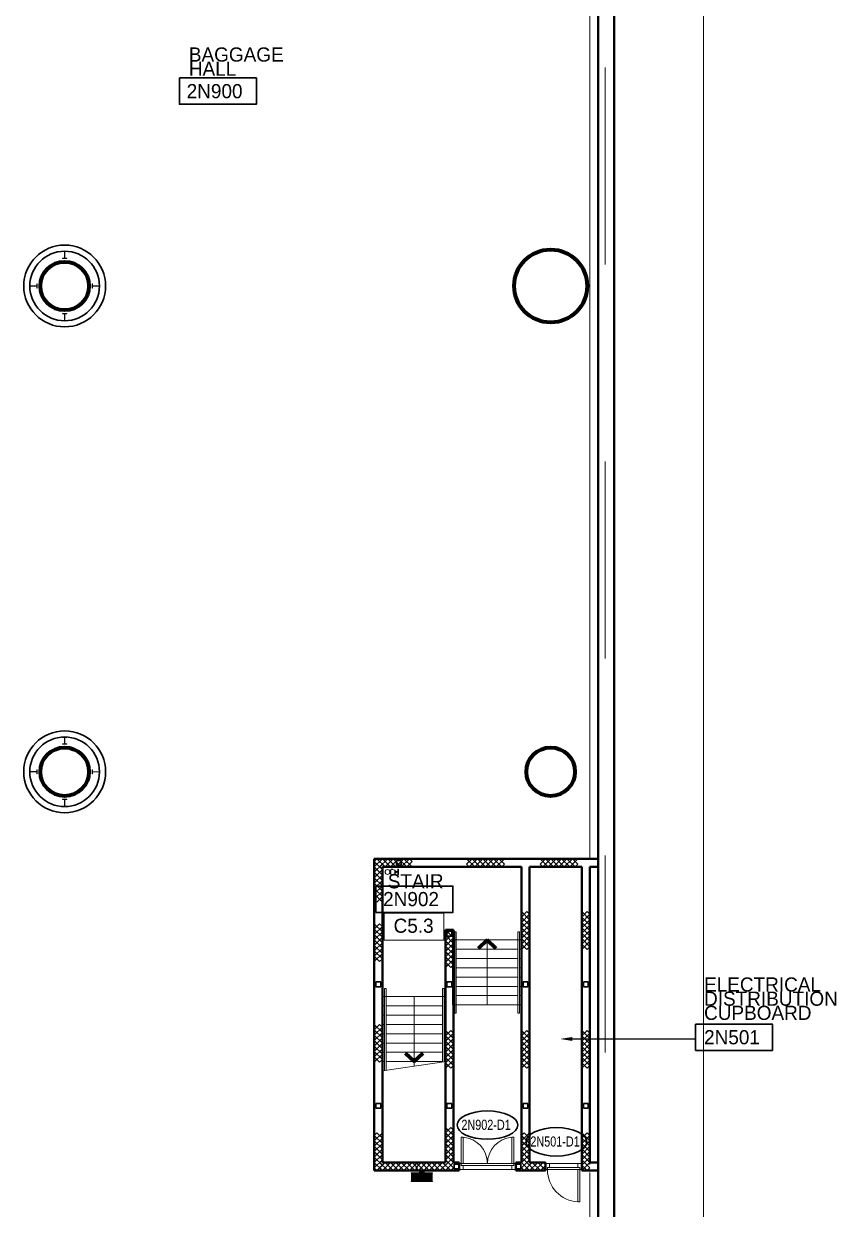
# Model space of a CAD drawing. Header units: metres. Extents: x 1807 to 3745, y 842 to 1968.
# Drawn here: x 3388.99 to 3409.05, y 1597.19 to 1626.48 of the extents above; entities that cross this region are included whole.
import ezdxf
from ezdxf import colors
from ezdxf.entities.mleader import LeaderData, LeaderLine
from ezdxf.enums import TextEntityAlignment as Align
from ezdxf.math import Vec2, Vec3

# ---------------------------------------------------------------- set-up
doc = ezdxf.new("R2010")
doc.units = ezdxf.units.M
doc.header["$MEASUREMENT"] = 0
doc.linetypes.add('DGN1', pattern=[7.299439, 0, -7.299439])
doc.linetypes.add('DGN2', pattern=[9.732586, 4.866293, -4.866293])
doc.layers.get('0').update_dxf_attribs({"lineweight": 0})
for name, color, linetype, lineweight in [('Level 1', 7, 'Continuous', 0), ('Level 31', 7, 'Continuous', 0), ('Level 33', 7, 'Continuous', 0), ('Primary Door', 7, 'Continuous', 0), ('TRIRIGA DOOR BOX', 7, 'Continuous', 0)]:
    doc.layers.add(name, color=color, linetype=linetype, lineweight=lineweight)
doc.styles.add('Style-CHAR_FAST_FONT', font='CHAR_FAST_FONT.shx', dxfattribs={"height": 0.2})

# ---------------------------------------------------------------- blocks, each defined once
blk = doc.blocks.new('AnonymusCell_16')
at = {"layer": 'Primary Door', "color": 7, "linetype": 'Continuous', "lineweight": 30}
blk.add_ellipse((0, 0), major_axis=(0.75, 0), ratio=0.466667, dxfattribs=at)
at = {"layer": 'Primary Door', "color": 7, "linetype": 'Continuous', "lineweight": 30, "style": 'Style-CHAR_FAST_FONT', "width": 0.799986}
blk.add_text('2N902-D1', height=0.25, dxfattribs=at).set_placement((-0.643, 0.133), align=Align.TOP_LEFT)
blk = doc.blocks.new('AnonymusCell_18')
at = {"layer": 'Primary Door', "color": 7, "linetype": 'Continuous', "lineweight": 30}
blk.add_ellipse((0, 0), major_axis=(0.75, 0), ratio=0.466667, dxfattribs=at)
at = {"layer": 'Primary Door', "color": 7, "linetype": 'Continuous', "lineweight": 30, "style": 'Style-CHAR_FAST_FONT', "width": 0.799986}
blk.add_text('2N501-D1', height=0.25, dxfattribs=at).set_placement((-0.643, 0.133), align=Align.TOP_LEFT)
blk = doc.blocks.new('RFNUM4')
at = {"layer": 'Level 33', "color": 7, "linetype": 'Continuous', "lineweight": 13, "extrusion": (0, 0, -1)}
blk.add_lwpolyline([(0.00154, -0.00207), (-0.00831, -0.00207), (-0.00831, 0.00235), (0.00154, 0.00235)], close=True, dxfattribs=at)
at = {"layer": 'Level 33', "color": 7, "linetype": 'Continuous', "lineweight": 13, "extrusion": (0, 0, -1), "style": 'Style-CHAR_FAST_FONT'}
blk.add_text('C5.3', height=0.002333, rotation=180, dxfattribs=at).set_placement((-0.00002, 0), align=Align.MIDDLE_LEFT)

msp = doc.modelspace()

# ---------------------------------------------------------------- linework, layer by layer
at = {"layer": 'Level 1', "color": 7, "linetype": 'DGN2', "lineweight": 0}
msp.add_line((3403.54, 1765.49), (3403.56, 1585.54), dxfattribs=at)
at = {"layer": 'Level 1', "color": 7, "linetype": 'DGN2', "lineweight": 13}
msp.add_line((3403.345, 1761.65), (3403.345, 1583.65), dxfattribs=at)
at = {"layer": 'Level 1', "color": 7, "linetype": 'Continuous', "lineweight": 13}
for p, q in [((3405.77, 1657.425), (3405.77, 1589.67)), ((3390.052, 1620.858), (3389.95, 1620.858)), ((3389.95, 1620.858), (3389.95, 1620.85)), ((3389.95, 1620.85), (3389.991, 1620.85)), ((3389.998, 1620.842), (3389.998, 1620.696)), ((3390.003, 1620.696), (3390.003, 1620.842)), ((3390.011, 1620.85), (3390.052, 1620.85)), ((3390.052, 1620.85), (3390.052, 1620.858)), ((3389.991, 1620.688), (3389.95, 1620.688)), ((3389.95, 1620.688), (3389.95, 1620.68)), ((3389.95, 1620.68), (3390.052, 1620.68)), ((3390.052, 1620.688), (3390.011, 1620.688)), ((3390.052, 1620.68), (3390.052, 1620.688)), ((3389.142, 1620.052), (3389.142, 1619.95)), ((3389.15, 1620.052), (3389.142, 1620.052)), ((3389.142, 1619.95), (3389.15, 1619.95)), ((3389.15, 1620.011), (3389.15, 1620.052)), ((3389.15, 1619.95), (3389.15, 1619.991)), ((3389.304, 1620.003), (3389.158, 1620.003)), ((3389.158, 1619.998), (3389.304, 1619.998)), ((3389.32, 1620.052), (3389.312, 1620.052)), ((3389.312, 1620.052), (3389.312, 1620.011)), ((3389.312, 1619.991), (3389.312, 1619.95)), ((3389.312, 1619.95), (3389.32, 1619.95)), ((3389.32, 1619.95), (3389.32, 1620.052)), ((3390.688, 1620.05), (3390.68, 1620.05)), ((3390.68, 1620.05), (3390.68, 1619.948)), ((3390.68, 1619.948), (3390.688, 1619.948)), ((3390.688, 1620.009), (3390.688, 1620.05)), ((3390.688, 1619.948), (3390.688, 1619.989)), ((3390.842, 1620.002), (3390.696, 1620.002)), ((3390.696, 1619.997), (3390.842, 1619.997)), ((3390.858, 1620.05), (3390.85, 1620.05)), ((3390.85, 1620.05), (3390.85, 1620.009)), ((3390.85, 1619.989), (3390.85, 1619.948)), ((3390.85, 1619.948), (3390.858, 1619.948)), ((3390.858, 1619.948), (3390.858, 1620.05)), ((3390.05, 1619.32), (3389.948, 1619.32)), ((3389.948, 1619.32), (3389.948, 1619.312)), ((3389.948, 1619.312), (3389.989, 1619.312)), ((3389.997, 1619.304), (3389.997, 1619.158)), ((3390.002, 1619.158), (3390.002, 1619.304)), ((3390.009, 1619.312), (3390.05, 1619.312)), ((3390.05, 1619.312), (3390.05, 1619.32)), ((3389.989, 1619.15), (3389.948, 1619.15)), ((3389.948, 1619.15), (3389.948, 1619.142)), ((3389.948, 1619.142), (3390.05, 1619.142)), ((3390.05, 1619.15), (3390.009, 1619.15)), ((3390.05, 1619.142), (3390.05, 1619.15)), ((3390.052, 1608.858), (3389.95, 1608.858)), ((3389.95, 1608.858), (3389.95, 1608.85)), ((3389.95, 1608.85), (3389.991, 1608.85)), ((3389.991, 1608.688), (3389.95, 1608.688)), ((3389.95, 1608.688), (3389.95, 1608.68)), ((3389.998, 1608.842), (3389.998, 1608.696)), ((3390.003, 1608.696), (3390.003, 1608.842)), ((3390.011, 1608.85), (3390.052, 1608.85)), ((3390.052, 1608.688), (3390.011, 1608.688)), ((3390.052, 1608.85), (3390.052, 1608.858)), ((3390.052, 1608.68), (3390.052, 1608.688)), ((3389.95, 1608.68), (3390.052, 1608.68)), ((3389.142, 1608.052), (3389.142, 1607.95)), ((3389.15, 1608.052), (3389.142, 1608.052)), ((3389.142, 1607.95), (3389.15, 1607.95)), ((3389.15, 1608.011), (3389.15, 1608.052)), ((3389.15, 1607.95), (3389.15, 1607.991)), ((3389.304, 1608.003), (3389.158, 1608.003)), ((3389.158, 1607.998), (3389.304, 1607.998)), ((3389.32, 1608.052), (3389.312, 1608.052)), ((3389.312, 1608.052), (3389.312, 1608.011)), ((3389.312, 1607.991), (3389.312, 1607.95)), ((3389.312, 1607.95), (3389.32, 1607.95)), ((3389.32, 1607.95), (3389.32, 1608.052)), ((3390.688, 1608.05), (3390.68, 1608.05)), ((3390.68, 1608.05), (3390.68, 1607.948)), ((3390.68, 1607.948), (3390.688, 1607.948)), ((3390.688, 1608.009), (3390.688, 1608.05)), ((3390.688, 1607.948), (3390.688, 1607.989)), ((3390.842, 1608.002), (3390.696, 1608.002)), ((3390.696, 1607.997), (3390.842, 1607.997)), ((3390.858, 1608.05), (3390.85, 1608.05)), ((3390.85, 1608.05), (3390.85, 1608.009)), ((3390.85, 1607.989), (3390.85, 1607.948)), ((3390.85, 1607.948), (3390.858, 1607.948)), ((3390.858, 1607.948), (3390.858, 1608.05)), ((3390.05, 1607.32), (3389.948, 1607.32)), ((3389.948, 1607.32), (3389.948, 1607.312)), ((3389.948, 1607.312), (3389.989, 1607.312)), ((3389.997, 1607.304), (3389.997, 1607.158)), ((3390.002, 1607.158), (3390.002, 1607.304)), ((3390.009, 1607.312), (3390.05, 1607.312)), ((3390.05, 1607.312), (3390.05, 1607.32)), ((3389.989, 1607.15), (3389.948, 1607.15)), ((3389.948, 1607.15), (3389.948, 1607.142)), ((3389.948, 1607.142), (3390.05, 1607.142)), ((3390.05, 1607.15), (3390.009, 1607.15)), ((3390.05, 1607.142), (3390.05, 1607.15)), ((3398.554, 1598.082), (3398.554, 1598.096)), ((3398.554, 1598.096), (3399.084, 1598.096)), ((3399.084, 1598.082), (3398.554, 1598.082)), ((3398.554, 1597.876), (3398.554, 1597.891)), ((3398.554, 1597.891), (3399.084, 1597.891)), ((3399.084, 1597.876), (3398.554, 1597.876)), ((3399.084, 1598.096), (3399.084, 1598.082)), ((3399.084, 1597.891), (3399.084, 1597.876))]:
    msp.add_line(p, q, dxfattribs=at)
at = {"layer": 'Level 1', "color": 7, "linetype": 'Continuous', "lineweight": 40}
for p, q in [((3403.17, 1655.025), (3403.17, 1585.17)), ((3403.57, 1655.025), (3403.57, 1585.87)), ((3403.17, 1605.85), (3397.645, 1605.85)), ((3397.645, 1605.85), (3397.645, 1598.15)), ((3403.17, 1605.65), (3403.17, 1605.85)), ((3397.845, 1598.35), (3397.845, 1605.65)), ((3397.845, 1605.65), (3401.28, 1605.65)), ((3401.28, 1605.65), (3401.28, 1598.35)), ((3401.48, 1598.35), (3401.48, 1605.65)), ((3401.48, 1605.65), (3402.77, 1605.65)), ((3402.77, 1605.65), (3402.77, 1598.15)), ((3402.97, 1605.65), (3402.97, 1598.35)), ((3402.97, 1605.65), (3403.17, 1605.65)), ((3399.6, 1604.095), (3399.4, 1604.095)), ((3399.4, 1604.095), (3399.4, 1598.35)), ((3399.6, 1598.35), (3399.6, 1604.095)), ((3397.645, 1598.15), (3399.74, 1598.15)), ((3399.4, 1598.35), (3397.845, 1598.35)), ((3399.74, 1598.35), (3399.6, 1598.35)), ((3399.74, 1598.35), (3399.74, 1598.15)), ((3401.14, 1598.35), (3401.14, 1598.15)), ((3401.28, 1598.35), (3401.14, 1598.35)), ((3401.14, 1598.15), (3401.87, 1598.15)), ((3401.87, 1598.35), (3401.48, 1598.35)), ((3401.87, 1598.15), (3401.87, 1598.35)), ((3403.17, 1598.15), (3402.77, 1598.15)), ((3402.97, 1598.35), (3403.17, 1598.35))]:
    msp.add_line(p, q, dxfattribs=at)
at = {"layer": 'Level 1', "color": 7, "linetype": 'Continuous', "lineweight": 0}
for p, q in [((3402.97, 1605.85), (3402.97, 1634.1)), ((3397.645, 1605.65), (3397.845, 1605.85)), ((3397.712, 1605.85), (3397.645, 1605.783)), ((3397.645, 1605.783), (3397.778, 1605.65)), ((3397.912, 1605.65), (3397.712, 1605.85)), ((3397.778, 1605.65), (3397.978, 1605.85)), ((3397.845, 1605.85), (3398.045, 1605.65)), ((3398.112, 1605.85), (3397.912, 1605.65)), ((3397.978, 1605.85), (3398.178, 1605.65)), ((3398.045, 1605.65), (3398.245, 1605.85)), ((3398.312, 1605.65), (3398.112, 1605.85)), ((3398.178, 1605.65), (3398.378, 1605.85)), ((3398.245, 1605.85), (3398.445, 1605.65)), ((3398.512, 1605.85), (3398.312, 1605.65)), ((3398.378, 1605.85), (3398.578, 1605.65)), ((3398.445, 1605.65), (3398.578, 1605.783)), ((3398.578, 1605.783), (3398.512, 1605.85)), ((3400.058, 1605.85), (3399.924, 1605.717)), ((3400.124, 1605.65), (3399.924, 1605.85)), ((3399.991, 1605.65), (3400.191, 1605.85)), ((3400.258, 1605.65), (3400.058, 1605.85)), ((3400.324, 1605.85), (3400.124, 1605.65)), ((3400.191, 1605.85), (3400.391, 1605.65)), ((3400.458, 1605.85), (3400.258, 1605.65)), ((3400.524, 1605.65), (3400.324, 1605.85)), ((3400.391, 1605.65), (3400.591, 1605.85)), ((3400.658, 1605.65), (3400.458, 1605.85)), ((3400.724, 1605.85), (3400.524, 1605.65)), ((3400.591, 1605.85), (3400.791, 1605.65)), ((3400.858, 1605.85), (3400.658, 1605.65)), ((3400.858, 1605.717), (3400.724, 1605.85)), ((3401.87, 1605.85), (3401.737, 1605.717)), ((3401.937, 1605.65), (3401.737, 1605.85)), ((3401.803, 1605.65), (3402.003, 1605.85)), ((3402.07, 1605.65), (3401.87, 1605.85)), ((3402.137, 1605.85), (3401.937, 1605.65)), ((3402.003, 1605.85), (3402.203, 1605.65)), ((3402.27, 1605.85), (3402.07, 1605.65)), ((3402.337, 1605.65), (3402.137, 1605.85)), ((3402.203, 1605.65), (3402.403, 1605.85)), ((3402.47, 1605.65), (3402.27, 1605.85)), ((3402.537, 1605.85), (3402.337, 1605.65)), ((3402.403, 1605.85), (3402.603, 1605.65)), ((3402.67, 1605.85), (3402.47, 1605.65)), ((3402.67, 1605.717), (3402.537, 1605.85)), ((3397.712, 1605.717), (3397.645, 1605.65)), ((3397.645, 1605.517), (3397.845, 1605.717)), ((3397.645, 1605.65), (3397.845, 1605.45)), ((3397.645, 1605.383), (3397.845, 1605.583)), ((3397.845, 1605.317), (3397.645, 1605.517)), ((3397.845, 1605.583), (3397.712, 1605.717)), ((3398.016, 1605.563), (3398.033, 1605.563)), ((3398.033, 1605.486), (3398.016, 1605.486)), ((3398.035, 1605.572), (3398.035, 1605.572)), ((3398.035, 1605.572), (3398.05, 1605.572)), ((3398.05, 1605.543), (3398.035, 1605.543)), ((3398.05, 1605.506), (3398.035, 1605.506)), ((3398.05, 1605.477), (3398.035, 1605.477)), ((3398.16, 1605.572), (3398.15, 1605.572)), ((3398.15, 1605.572), (3398.15, 1605.477)), ((3398.15, 1605.477), (3398.16, 1605.477)), ((3398.16, 1605.477), (3398.16, 1605.572)), ((3398.172, 1605.547), (3398.16, 1605.547)), ((3398.16, 1605.547), (3398.16, 1605.503)), ((3398.172, 1605.535), (3398.16, 1605.535)), ((3398.172, 1605.514), (3398.16, 1605.514)), ((3398.16, 1605.503), (3398.169, 1605.503)), ((3398.192, 1605.537), (3398.192, 1605.533)), ((3398.227, 1605.533), (3398.192, 1605.533)), ((3398.192, 1605.533), (3398.192, 1605.517)), ((3398.192, 1605.517), (3398.192, 1605.513)), ((3398.192, 1605.517), (3398.227, 1605.517)), ((3398.247, 1605.592), (3398.227, 1605.592)), ((3398.227, 1605.592), (3398.227, 1605.457)), ((3398.227, 1605.517), (3398.227, 1605.533)), ((3398.247, 1605.457), (3398.247, 1605.592)), ((3399.924, 1605.717), (3399.991, 1605.65)), ((3400.791, 1605.65), (3400.858, 1605.717)), ((3401.737, 1605.717), (3401.803, 1605.65)), ((3402.603, 1605.65), (3402.67, 1605.717)), ((3402.97, 1598.3), (3402.97, 1605.65)), ((3397.845, 1605.45), (3397.645, 1605.25)), ((3397.845, 1605.183), (3397.645, 1605.383)), ((3397.645, 1605.117), (3397.845, 1605.317)), ((3397.645, 1605.25), (3397.845, 1605.05)), ((3397.645, 1604.983), (3397.845, 1605.183)), ((3398.227, 1605.457), (3398.247, 1605.457)), ((3397.845, 1604.917), (3397.645, 1605.117)), ((3397.845, 1605.05), (3397.645, 1604.85)), ((3397.845, 1604.783), (3397.645, 1604.983)), ((3397.712, 1604.783), (3397.845, 1604.917)), ((3397.645, 1604.85), (3397.712, 1604.783)), ((3401.28, 1604.545), (3401.48, 1604.345)), ((3401.413, 1604.545), (3401.28, 1604.412)), ((3401.28, 1604.279), (3401.48, 1604.479)), ((3401.28, 1604.412), (3401.48, 1604.212)), ((3401.48, 1604.345), (3401.28, 1604.145)), ((3401.48, 1604.479), (3401.413, 1604.545)), ((3402.77, 1604.545), (3402.97, 1604.345)), ((3402.903, 1604.545), (3402.77, 1604.412)), ((3402.77, 1604.279), (3402.97, 1604.479)), ((3402.77, 1604.412), (3402.97, 1604.212)), ((3402.97, 1604.345), (3402.77, 1604.145)), ((3402.97, 1604.479), (3402.903, 1604.545)), ((3397.645, 1604.245), (3397.845, 1604.045)), ((3397.778, 1604.245), (3397.645, 1604.111)), ((3397.645, 1603.978), (3397.845, 1604.178)), ((3397.645, 1604.111), (3397.845, 1603.911)), ((3397.845, 1604.045), (3397.645, 1603.845)), ((3397.845, 1604.178), (3397.778, 1604.245)), ((3399.4, 1604.095), (3399.6, 1603.895)), ((3399.533, 1604.095), (3399.4, 1603.962)), ((3399.4, 1603.828), (3399.6, 1604.028)), ((3399.6, 1604.028), (3399.533, 1604.095)), ((3399.67, 1604.05), (3399.63, 1604.05)), ((3399.63, 1604.05), (3399.63, 1602.04)), ((3399.67, 1602.04), (3399.67, 1604.05)), ((3401.23, 1604.05), (3401.19, 1604.05)), ((3401.19, 1604.05), (3401.19, 1602.04)), ((3401.23, 1602.04), (3401.23, 1604.05)), ((3401.48, 1604.079), (3401.28, 1604.279)), ((3401.48, 1604.212), (3401.28, 1604.012)), ((3401.28, 1604.145), (3401.48, 1603.945)), ((3401.28, 1603.879), (3401.48, 1604.079)), ((3401.28, 1604.012), (3401.48, 1603.812)), ((3402.97, 1604.079), (3402.77, 1604.279)), ((3402.97, 1604.212), (3402.77, 1604.012)), ((3402.77, 1604.145), (3402.97, 1603.945)), ((3402.77, 1603.879), (3402.97, 1604.079)), ((3402.77, 1604.012), (3402.97, 1603.812)), ((3397.845, 1603.778), (3397.645, 1603.978)), ((3397.845, 1603.911), (3397.645, 1603.711)), ((3397.645, 1603.845), (3397.845, 1603.645)), ((3397.645, 1603.578), (3397.845, 1603.778)), ((3397.645, 1603.711), (3397.845, 1603.511)), ((3399.4, 1603.962), (3399.6, 1603.762)), ((3399.6, 1603.895), (3399.4, 1603.695)), ((3399.6, 1603.628), (3399.4, 1603.828)), ((3399.6, 1603.762), (3399.4, 1603.562)), ((3401.28, 1603.85), (3399.58, 1603.85)), ((3399.58, 1603.85), (3399.58, 1602.24)), ((3399.67, 1603.85), (3399.58, 1603.85)), ((3399.58, 1603.85), (3399.58, 1603.62)), ((3401.19, 1603.85), (3399.67, 1603.85)), ((3400.43, 1603.85), (3400.43, 1602.24)), ((3401.19, 1603.62), (3401.19, 1603.85)), ((3401.19, 1603.85), (3401.28, 1603.85)), ((3401.48, 1603.945), (3401.28, 1603.745)), ((3401.48, 1603.679), (3401.28, 1603.879)), ((3401.28, 1602.24), (3401.28, 1603.85)), ((3401.28, 1603.85), (3401.28, 1603.62)), ((3401.48, 1603.812), (3401.28, 1603.612)), ((3401.28, 1603.745), (3401.413, 1603.612)), ((3402.97, 1603.945), (3402.77, 1603.745)), ((3402.97, 1603.679), (3402.77, 1603.879)), ((3402.97, 1603.812), (3402.77, 1603.612)), ((3402.77, 1603.745), (3402.903, 1603.612)), ((3397.845, 1603.645), (3397.645, 1603.445)), ((3397.845, 1603.378), (3397.645, 1603.578)), ((3397.845, 1603.511), (3397.645, 1603.311)), ((3397.645, 1603.445), (3397.778, 1603.311)), ((3399.4, 1603.695), (3399.6, 1603.495)), ((3399.4, 1603.428), (3399.6, 1603.628)), ((3399.4, 1603.562), (3399.6, 1603.362)), ((3399.6, 1603.495), (3399.4, 1603.295)), ((3399.6, 1603.228), (3399.4, 1603.428)), ((3399.58, 1603.62), (3399.63, 1603.62)), ((3399.63, 1603.62), (3399.63, 1603.39)), ((3399.67, 1603.39), (3399.67, 1603.62)), ((3399.67, 1603.62), (3401.19, 1603.62)), ((3401.28, 1603.62), (3401.23, 1603.62)), ((3401.23, 1603.62), (3401.23, 1603.39)), ((3401.413, 1603.612), (3401.48, 1603.679)), ((3402.903, 1603.612), (3402.97, 1603.679)), ((3397.778, 1603.311), (3397.845, 1603.378)), ((3399.6, 1603.362), (3399.4, 1603.162)), ((3399.4, 1603.295), (3399.533, 1603.162)), ((3399.533, 1603.162), (3399.6, 1603.228)), ((3399.63, 1603.39), (3399.58, 1603.39)), ((3399.58, 1603.39), (3399.58, 1603.16)), ((3399.58, 1603.16), (3399.63, 1603.16)), ((3399.63, 1603.16), (3399.63, 1602.93)), ((3401.19, 1603.39), (3399.67, 1603.39)), ((3399.67, 1602.93), (3399.67, 1603.16)), ((3399.67, 1603.16), (3401.19, 1603.16)), ((3401.19, 1603.16), (3401.19, 1603.39)), ((3401.23, 1603.39), (3401.28, 1603.39)), ((3401.28, 1603.16), (3401.23, 1603.16)), ((3401.23, 1603.16), (3401.23, 1602.93)), ((3401.28, 1603.39), (3401.28, 1603.16)), ((3399.63, 1602.93), (3399.58, 1602.93)), ((3399.58, 1602.93), (3399.58, 1602.7)), ((3401.19, 1602.93), (3399.67, 1602.93)), ((3401.19, 1602.7), (3401.19, 1602.93)), ((3401.23, 1602.93), (3401.28, 1602.93)), ((3401.28, 1602.93), (3401.28, 1602.7)), ((3397.895, 1600.621), (3397.895, 1602.65)), ((3397.895, 1602.65), (3397.935, 1602.65)), ((3397.935, 1602.65), (3397.935, 1600.628)), ((3399.33, 1600.827), (3399.33, 1602.65)), ((3399.33, 1602.65), (3399.37, 1602.65)), ((3399.37, 1602.65), (3399.37, 1600.834)), ((3399.58, 1602.7), (3399.63, 1602.7)), ((3399.63, 1602.7), (3399.63, 1602.47)), ((3399.67, 1602.47), (3399.67, 1602.7)), ((3399.67, 1602.7), (3401.19, 1602.7)), ((3401.28, 1602.7), (3401.23, 1602.7)), ((3401.23, 1602.7), (3401.23, 1602.47)), ((3399.42, 1602.45), (3397.845, 1602.45)), ((3397.845, 1602.45), (3397.845, 1600.615)), ((3397.895, 1602.45), (3397.845, 1602.45)), ((3397.895, 1602.22), (3397.895, 1602.45)), ((3397.935, 1602.45), (3399.33, 1602.45)), ((3398.633, 1602.45), (3398.633, 1600.727)), ((3399.33, 1602.45), (3399.33, 1602.22)), ((3399.37, 1602.22), (3399.37, 1602.45)), ((3399.37, 1602.45), (3399.42, 1602.45)), ((3399.42, 1600.84), (3399.42, 1602.45)), ((3399.63, 1602.47), (3399.58, 1602.47)), ((3399.58, 1602.47), (3399.58, 1602.24)), ((3399.58, 1602.24), (3401.28, 1602.24)), ((3399.58, 1602.24), (3399.63, 1602.24)), ((3401.19, 1602.47), (3399.67, 1602.47)), ((3399.67, 1602.24), (3401.19, 1602.24)), ((3401.19, 1602.24), (3401.19, 1602.47)), ((3401.23, 1602.47), (3401.28, 1602.47)), ((3401.28, 1602.24), (3401.23, 1602.24)), ((3401.28, 1602.47), (3401.28, 1602.24)), ((3397.845, 1601.99), (3397.845, 1602.22)), ((3397.845, 1602.22), (3397.895, 1602.22)), ((3397.895, 1601.99), (3397.845, 1601.99)), ((3397.895, 1601.76), (3397.895, 1601.99)), ((3399.33, 1602.22), (3397.935, 1602.22)), ((3397.935, 1602.22), (3397.935, 1601.99)), ((3397.935, 1601.99), (3399.33, 1601.99)), ((3399.33, 1601.99), (3399.33, 1601.76)), ((3399.42, 1602.22), (3399.37, 1602.22)), ((3399.37, 1601.76), (3399.37, 1601.99)), ((3399.37, 1601.99), (3399.42, 1601.99)), ((3399.42, 1601.99), (3399.42, 1602.22)), ((3399.63, 1602.04), (3399.67, 1602.04)), ((3401.19, 1602.04), (3401.23, 1602.04)), ((3397.645, 1601.759), (3397.845, 1601.559)), ((3397.778, 1601.759), (3397.645, 1601.626)), ((3397.645, 1601.493), (3397.845, 1601.693)), ((3397.845, 1601.693), (3397.778, 1601.759)), ((3397.845, 1601.53), (3397.845, 1601.76)), ((3397.845, 1601.76), (3397.895, 1601.76)), ((3399.33, 1601.76), (3397.935, 1601.76)), ((3397.935, 1601.76), (3397.935, 1601.53)), ((3399.42, 1601.76), (3399.37, 1601.76)), ((3399.42, 1601.53), (3399.42, 1601.76)), ((3397.645, 1601.626), (3397.845, 1601.426)), ((3397.845, 1601.559), (3397.645, 1601.359)), ((3397.845, 1601.293), (3397.645, 1601.493)), ((3397.845, 1601.426), (3397.645, 1601.226)), ((3397.895, 1601.53), (3397.845, 1601.53)), ((3397.895, 1601.3), (3397.895, 1601.53)), ((3397.935, 1601.53), (3399.33, 1601.53)), ((3399.33, 1601.53), (3399.33, 1601.3)), ((3399.37, 1601.3), (3399.37, 1601.53)), ((3399.37, 1601.53), (3399.42, 1601.53)), ((3399.4, 1601.61), (3399.6, 1601.41)), ((3399.533, 1601.61), (3399.4, 1601.477)), ((3399.4, 1601.343), (3399.6, 1601.543)), ((3399.4, 1601.477), (3399.6, 1601.277)), ((3399.6, 1601.41), (3399.4, 1601.21)), ((3399.6, 1601.543), (3399.533, 1601.61)), ((3401.28, 1601.61), (3401.48, 1601.41)), ((3401.413, 1601.61), (3401.28, 1601.477)), ((3401.28, 1601.343), (3401.48, 1601.543)), ((3401.28, 1601.477), (3401.48, 1601.277)), ((3401.48, 1601.41), (3401.28, 1601.21)), ((3401.48, 1601.543), (3401.413, 1601.61)), ((3402.77, 1601.61), (3402.97, 1601.41)), ((3402.903, 1601.61), (3402.77, 1601.477)), ((3402.77, 1601.343), (3402.97, 1601.543)), ((3402.77, 1601.477), (3402.97, 1601.277)), ((3402.97, 1601.41), (3402.77, 1601.21)), ((3402.97, 1601.543), (3402.903, 1601.61)), ((3397.645, 1601.359), (3397.845, 1601.159)), ((3397.645, 1601.093), (3397.845, 1601.293)), ((3397.645, 1601.226), (3397.845, 1601.026)), ((3397.845, 1601.159), (3397.645, 1600.959)), ((3397.845, 1600.893), (3397.645, 1601.093)), ((3397.845, 1601.07), (3397.845, 1601.3)), ((3397.845, 1601.3), (3397.895, 1601.3)), ((3397.895, 1601.07), (3397.845, 1601.07)), ((3397.895, 1600.84), (3397.895, 1601.07)), ((3399.33, 1601.3), (3397.935, 1601.3)), ((3397.935, 1601.3), (3397.935, 1601.07)), ((3397.935, 1601.07), (3399.33, 1601.07)), ((3399.33, 1601.07), (3399.33, 1600.84)), ((3399.42, 1601.3), (3399.37, 1601.3)), ((3399.37, 1600.84), (3399.37, 1601.07)), ((3399.37, 1601.07), (3399.42, 1601.07)), ((3399.6, 1601.143), (3399.4, 1601.343)), ((3399.6, 1601.277), (3399.4, 1601.077)), ((3399.4, 1601.21), (3399.6, 1601.01)), ((3399.4, 1600.943), (3399.6, 1601.143)), ((3399.4, 1601.077), (3399.6, 1600.877)), ((3399.42, 1601.07), (3399.42, 1601.3)), ((3401.48, 1601.143), (3401.28, 1601.343)), ((3401.48, 1601.277), (3401.28, 1601.077)), ((3401.28, 1601.21), (3401.48, 1601.01)), ((3401.28, 1600.943), (3401.48, 1601.143)), ((3401.28, 1601.077), (3401.48, 1600.877)), ((3402.97, 1601.143), (3402.77, 1601.343)), ((3402.97, 1601.277), (3402.77, 1601.077)), ((3402.77, 1601.21), (3402.97, 1601.01)), ((3402.77, 1600.943), (3402.97, 1601.143)), ((3402.77, 1601.077), (3402.97, 1600.877)), ((3397.845, 1601.026), (3397.645, 1600.826)), ((3397.645, 1600.959), (3397.778, 1600.826)), ((3397.778, 1600.826), (3397.845, 1600.893)), ((3397.845, 1600.615), (3399.42, 1600.84)), ((3397.845, 1600.615), (3399.42, 1600.84)), ((3397.845, 1600.84), (3397.895, 1600.84)), ((3399.33, 1600.84), (3397.935, 1600.84)), ((3399.42, 1600.84), (3399.37, 1600.84)), ((3399.6, 1601.01), (3399.4, 1600.81)), ((3399.6, 1600.743), (3399.4, 1600.943)), ((3399.6, 1600.877), (3399.4, 1600.677)), ((3399.4, 1600.81), (3399.533, 1600.677)), ((3401.48, 1601.01), (3401.28, 1600.81)), ((3401.48, 1600.743), (3401.28, 1600.943)), ((3401.48, 1600.877), (3401.28, 1600.677)), ((3401.28, 1600.81), (3401.413, 1600.677)), ((3402.97, 1601.01), (3402.77, 1600.81)), ((3402.97, 1600.743), (3402.77, 1600.943)), ((3402.97, 1600.877), (3402.77, 1600.677)), ((3402.77, 1600.81), (3402.903, 1600.677)), ((3399.533, 1600.677), (3399.6, 1600.743)), ((3401.413, 1600.677), (3401.48, 1600.743)), ((3402.903, 1600.677), (3402.97, 1600.743)), ((3397.712, 1599.083), (3397.645, 1599.017)), ((3397.645, 1598.883), (3397.845, 1599.083)), ((3397.845, 1598.95), (3397.712, 1599.083)), ((3399.4, 1599.217), (3399.6, 1599.017)), ((3399.533, 1599.217), (3399.4, 1599.083)), ((3399.4, 1598.95), (3399.6, 1599.15)), ((3399.4, 1599.083), (3399.6, 1598.883)), ((3399.6, 1599.15), (3399.533, 1599.217)), ((3401.347, 1599.083), (3401.28, 1599.017)), ((3401.28, 1598.883), (3401.48, 1599.083)), ((3401.48, 1598.95), (3401.347, 1599.083)), ((3402.77, 1599.083), (3402.97, 1598.883)), ((3402.903, 1599.083), (3402.77, 1598.95)), ((3402.97, 1599.017), (3402.903, 1599.083)), ((3397.645, 1599.017), (3397.845, 1598.817)), ((3397.645, 1598.75), (3397.845, 1598.95)), ((3397.845, 1598.683), (3397.645, 1598.883)), ((3397.845, 1598.817), (3397.645, 1598.617)), ((3397.845, 1598.55), (3397.645, 1598.75)), ((3399.6, 1599.017), (3399.4, 1598.817)), ((3399.6, 1598.75), (3399.4, 1598.95)), ((3399.6, 1598.883), (3399.4, 1598.683)), ((3399.4, 1598.817), (3399.6, 1598.617)), ((3399.4, 1598.55), (3399.6, 1598.75)), ((3399.79, 1598.325), (3399.79, 1598.973)), ((3399.79, 1598.973), (3399.84, 1598.973)), ((3399.84, 1598.973), (3399.84, 1598.325)), ((3401.09, 1598.973), (3401.04, 1598.973)), ((3401.04, 1598.973), (3401.04, 1598.325)), ((3401.09, 1598.325), (3401.09, 1598.973)), ((3401.28, 1599.017), (3401.48, 1598.817)), ((3401.28, 1598.75), (3401.48, 1598.95)), ((3401.48, 1598.683), (3401.28, 1598.883)), ((3401.48, 1598.817), (3401.28, 1598.617)), ((3401.48, 1598.55), (3401.28, 1598.75)), ((3402.77, 1598.817), (3402.97, 1599.017)), ((3402.77, 1598.95), (3402.97, 1598.75)), ((3402.97, 1598.883), (3402.77, 1598.683)), ((3402.97, 1598.617), (3402.77, 1598.817)), ((3402.97, 1598.75), (3402.77, 1598.55)), ((3397.645, 1598.483), (3397.845, 1598.683)), ((3397.645, 1598.617), (3397.845, 1598.417)), ((3397.645, 1598.35), (3397.845, 1598.55)), ((3397.845, 1598.283), (3397.645, 1598.483)), ((3399.4, 1598.683), (3399.6, 1598.483)), ((3399.6, 1598.617), (3399.4, 1598.417)), ((3399.6, 1598.35), (3399.4, 1598.55)), ((3399.6, 1598.483), (3399.4, 1598.283)), ((3401.28, 1598.483), (3401.48, 1598.683)), ((3401.28, 1598.617), (3401.48, 1598.417)), ((3401.28, 1598.35), (3401.48, 1598.55)), ((3401.48, 1598.283), (3401.28, 1598.483)), ((3402.77, 1598.683), (3402.97, 1598.483)), ((3402.77, 1598.417), (3402.97, 1598.617)), ((3402.77, 1598.55), (3402.97, 1598.35)), ((3402.97, 1598.483), (3402.77, 1598.283)), ((3397.845, 1598.417), (3397.645, 1598.217)), ((3397.845, 1598.15), (3397.645, 1598.35)), ((3397.645, 1598.217), (3397.712, 1598.15)), ((3397.712, 1598.15), (3397.845, 1598.283)), ((3397.912, 1598.35), (3397.778, 1598.217)), ((3397.978, 1598.15), (3397.778, 1598.35)), ((3397.778, 1598.217), (3397.845, 1598.15)), ((3397.845, 1598.15), (3398.045, 1598.35)), ((3398.112, 1598.15), (3397.912, 1598.35)), ((3398.178, 1598.35), (3397.978, 1598.15)), ((3398.045, 1598.35), (3398.245, 1598.15)), ((3398.312, 1598.35), (3398.112, 1598.15)), ((3398.378, 1598.15), (3398.178, 1598.35)), ((3398.245, 1598.15), (3398.445, 1598.35)), ((3398.512, 1598.15), (3398.312, 1598.35)), ((3398.578, 1598.35), (3398.378, 1598.15)), ((3398.445, 1598.35), (3398.645, 1598.15)), ((3398.712, 1598.35), (3398.512, 1598.15)), ((3398.712, 1598.217), (3398.578, 1598.35)), ((3398.645, 1598.15), (3398.712, 1598.217)), ((3398.8, 1598.35), (3398.667, 1598.217)), ((3398.867, 1598.15), (3398.667, 1598.35)), ((3398.667, 1598.217), (3398.733, 1598.15)), ((3398.733, 1598.15), (3398.933, 1598.35)), ((3399, 1598.15), (3398.8, 1598.35)), ((3399.067, 1598.35), (3398.867, 1598.15)), ((3398.933, 1598.35), (3399.133, 1598.15)), ((3399.2, 1598.35), (3399, 1598.15)), ((3399.267, 1598.15), (3399.067, 1598.35)), ((3399.133, 1598.15), (3399.333, 1598.35)), ((3399.4, 1598.15), (3399.2, 1598.35)), ((3399.467, 1598.35), (3399.267, 1598.15)), ((3399.333, 1598.35), (3399.533, 1598.15)), ((3399.4, 1598.417), (3399.533, 1598.283)), ((3399.6, 1598.35), (3399.4, 1598.15)), ((3399.6, 1598.217), (3399.467, 1598.35)), ((3399.533, 1598.283), (3399.6, 1598.35)), ((3399.533, 1598.15), (3399.6, 1598.217)), ((3399.74, 1598.325), (3399.74, 1598.175)), ((3399.79, 1598.325), (3399.74, 1598.325)), ((3399.74, 1598.325), (3399.74, 1598.175)), ((3399.79, 1598.325), (3399.74, 1598.325)), ((3399.74, 1598.175), (3399.84, 1598.175)), ((3399.74, 1598.175), (3399.84, 1598.175)), ((3399.79, 1598.275), (3399.79, 1598.325)), ((3399.84, 1598.325), (3399.79, 1598.325)), ((3399.79, 1598.275), (3399.79, 1598.325)), ((3399.79, 1598.275), (3399.79, 1598.325)), ((3399.79, 1598.325), (3401.09, 1598.325)), ((3399.84, 1598.275), (3399.79, 1598.275)), ((3399.84, 1598.275), (3399.79, 1598.275)), ((3401.09, 1598.275), (3399.79, 1598.275)), ((3399.84, 1598.175), (3399.84, 1598.275)), ((3399.84, 1598.175), (3399.84, 1598.275)), ((3399.84, 1598.175), (3399.84, 1598.275)), ((3399.84, 1598.275), (3401.04, 1598.275)), ((3401.04, 1598.175), (3399.84, 1598.175)), ((3401.04, 1598.325), (3401.09, 1598.325)), ((3401.04, 1598.175), (3401.04, 1598.275)), ((3401.04, 1598.275), (3401.09, 1598.275)), ((3401.04, 1598.175), (3401.04, 1598.275)), ((3401.04, 1598.275), (3401.09, 1598.275)), ((3401.04, 1598.275), (3401.04, 1598.175)), ((3401.14, 1598.175), (3401.04, 1598.175)), ((3401.14, 1598.175), (3401.04, 1598.175)), ((3401.09, 1598.275), (3401.09, 1598.325)), ((3401.09, 1598.325), (3401.14, 1598.325)), ((3401.09, 1598.275), (3401.09, 1598.325)), ((3401.09, 1598.325), (3401.14, 1598.325)), ((3401.09, 1598.325), (3401.09, 1598.275)), ((3401.14, 1598.325), (3401.14, 1598.175)), ((3401.14, 1598.325), (3401.14, 1598.175)), ((3401.48, 1598.417), (3401.28, 1598.217)), ((3401.48, 1598.15), (3401.28, 1598.35)), ((3401.28, 1598.217), (3401.347, 1598.15)), ((3401.347, 1598.15), (3401.48, 1598.283)), ((3401.547, 1598.35), (3401.413, 1598.217)), ((3401.613, 1598.15), (3401.413, 1598.35)), ((3401.413, 1598.217), (3401.48, 1598.15)), ((3401.48, 1598.15), (3401.68, 1598.35)), ((3401.747, 1598.15), (3401.547, 1598.35)), ((3401.813, 1598.35), (3401.613, 1598.15)), ((3401.68, 1598.35), (3401.87, 1598.16)), ((3401.87, 1598.273), (3401.747, 1598.15)), ((3401.87, 1598.293), (3401.813, 1598.35)), ((3401.87, 1598.175), (3401.87, 1598.325)), ((3401.87, 1598.325), (3401.97, 1598.325)), ((3401.87, 1598.325), (3401.87, 1598.175)), ((3401.97, 1598.325), (3401.87, 1598.325)), ((3401.92, 1598.175), (3401.87, 1598.175)), ((3401.87, 1598.175), (3401.92, 1598.175)), ((3401.97, 1598.225), (3401.92, 1598.225)), ((3401.92, 1598.225), (3401.92, 1598.175)), ((3401.92, 1598.175), (3401.92, 1598.225)), ((3401.92, 1598.225), (3401.97, 1598.225)), ((3402.72, 1598.225), (3401.92, 1598.225)), ((3401.92, 1598.225), (3401.92, 1598.175)), ((3401.92, 1598.175), (3402.72, 1598.175)), ((3401.97, 1598.325), (3402.67, 1598.325)), ((3401.97, 1598.325), (3401.97, 1598.225)), ((3401.97, 1598.225), (3401.97, 1598.325)), ((3402.77, 1598.325), (3402.67, 1598.325)), ((3402.67, 1598.325), (3402.67, 1598.225)), ((3402.67, 1598.325), (3402.67, 1598.225)), ((3402.77, 1598.325), (3402.67, 1598.325)), ((3402.67, 1598.225), (3402.72, 1598.225)), ((3402.67, 1598.225), (3402.72, 1598.225)), ((3402.67, 1597.375), (3402.67, 1598.175)), ((3402.67, 1598.175), (3402.72, 1598.175)), ((3402.72, 1598.225), (3402.72, 1598.175)), ((3402.72, 1598.225), (3402.72, 1598.175)), ((3402.72, 1598.175), (3402.72, 1598.225)), ((3402.72, 1598.175), (3402.77, 1598.175)), ((3402.72, 1598.175), (3402.72, 1597.375)), ((3402.72, 1598.175), (3402.77, 1598.175)), ((3402.97, 1598.217), (3402.77, 1598.417)), ((3402.97, 1598.35), (3402.77, 1598.15)), ((3402.77, 1598.175), (3402.77, 1598.325)), ((3402.77, 1598.175), (3402.77, 1598.325)), ((3402.77, 1598.283), (3402.903, 1598.15)), ((3402.903, 1598.15), (3402.97, 1598.217)), ((3399.064, 1598.078), (3398.574, 1598.078)), ((3399.064, 1598.06), (3398.574, 1598.06)), ((3399.064, 1598.041), (3398.574, 1598.041)), ((3399.064, 1598.023), (3398.574, 1598.023)), ((3399.062, 1598.004), (3398.574, 1598.004)), ((3399.062, 1598.004), (3398.574, 1598.004)), ((3399.064, 1597.985), (3398.574, 1597.985)), ((3399.064, 1597.967), (3398.574, 1597.967)), ((3399.064, 1597.948), (3398.574, 1597.948)), ((3399.064, 1597.93), (3398.574, 1597.93)), ((3399.064, 1597.911), (3398.574, 1597.911)), ((3399.064, 1597.893), (3398.574, 1597.893)), ((3402.97, 1585.17), (3402.97, 1598.099)), ((3402.72, 1597.375), (3402.67, 1597.375))]:
    msp.add_line(p, q, dxfattribs=at)
at = {"layer": 'Level 1', "color": 7, "linetype": 'Continuous', "lineweight": 30}
for p, q in [((3398.31, 1605.81), (3398.19, 1605.81)), ((3398.19, 1605.81), (3398.19, 1605.69)), ((3398.31, 1605.69), (3398.31, 1605.81)), ((3398.19, 1605.69), (3398.31, 1605.69)), ((3399.56, 1604.06), (3399.44, 1604.06)), ((3399.44, 1604.06), (3399.44, 1603.94)), ((3399.56, 1603.94), (3399.56, 1604.06)), ((3399.44, 1603.94), (3399.56, 1603.94)), ((3397.805, 1602.81), (3397.685, 1602.81)), ((3397.685, 1602.81), (3397.685, 1602.69)), ((3397.685, 1602.69), (3397.805, 1602.69)), ((3397.805, 1602.69), (3397.805, 1602.81)), ((3399.56, 1602.81), (3399.44, 1602.81)), ((3399.44, 1602.81), (3399.44, 1602.69)), ((3399.44, 1602.69), (3399.56, 1602.69)), ((3399.56, 1602.69), (3399.56, 1602.81)), ((3401.44, 1602.81), (3401.32, 1602.81)), ((3401.32, 1602.81), (3401.32, 1602.69)), ((3401.32, 1602.69), (3401.44, 1602.69)), ((3401.44, 1602.69), (3401.44, 1602.81)), ((3402.93, 1602.81), (3402.81, 1602.81)), ((3402.81, 1602.81), (3402.81, 1602.69)), ((3402.81, 1602.69), (3402.93, 1602.69)), ((3402.93, 1602.69), (3402.93, 1602.81)), ((3397.805, 1599.81), (3397.685, 1599.81)), ((3397.685, 1599.81), (3397.685, 1599.69)), ((3397.685, 1599.69), (3397.805, 1599.69)), ((3397.805, 1599.69), (3397.805, 1599.81)), ((3399.56, 1599.81), (3399.44, 1599.81)), ((3399.44, 1599.81), (3399.44, 1599.69)), ((3399.44, 1599.69), (3399.56, 1599.69)), ((3399.56, 1599.69), (3399.56, 1599.81)), ((3401.44, 1599.81), (3401.32, 1599.81)), ((3401.32, 1599.81), (3401.32, 1599.69)), ((3401.32, 1599.69), (3401.44, 1599.69)), ((3401.44, 1599.69), (3401.44, 1599.81)), ((3402.93, 1599.81), (3402.81, 1599.81)), ((3402.81, 1599.81), (3402.81, 1599.69)), ((3402.81, 1599.69), (3402.93, 1599.69)), ((3402.93, 1599.69), (3402.93, 1599.81)), ((3399.74, 1598.31), (3399.62, 1598.31)), ((3399.62, 1598.31), (3399.62, 1598.19)), ((3399.62, 1598.19), (3399.74, 1598.19)), ((3399.74, 1598.19), (3399.74, 1598.31)), ((3401.26, 1598.31), (3401.14, 1598.31)), ((3401.14, 1598.31), (3401.14, 1598.19)), ((3401.14, 1598.19), (3401.26, 1598.19)), ((3401.26, 1598.19), (3401.26, 1598.31)), ((3398.768, 1598.102), (3398.768, 1598.132)), ((3398.768, 1598.132), (3398.87, 1598.132)), ((3398.87, 1598.102), (3398.768, 1598.102)), ((3398.87, 1598.132), (3398.87, 1598.102))]:
    msp.add_line(p, q, dxfattribs=at)
at = {"layer": 'Level 1', "color": 7, "linetype": 'Continuous', "lineweight": 70}
for p, q in [((3400.43, 1603.85), (3400.207, 1603.638)), ((3400.653, 1603.638), (3400.43, 1603.85)), ((3398.409, 1601.052), (3398.633, 1600.84)), ((3398.633, 1600.84), (3398.856, 1601.052))]:
    msp.add_line(p, q, dxfattribs=at)
at = {"layer": 'Level 1', "color": 7, "linetype": 'DGN1', "lineweight": 0}
for p, q in [((3398.771, 1598.102), (3398.771, 1597.895)), ((3398.868, 1598.102), (3398.868, 1597.895))]:
    msp.add_line(p, q, dxfattribs=at)
at = {"layer": 'Level 1', "color": 7, "linetype": 'Continuous', "lineweight": 30}
for centre, radius in [((3390, 1620), 1.01), ((3390, 1620), 0.86), ((3390, 1608), 1.01), ((3390, 1608), 0.86)]:
    msp.add_circle(centre, radius, dxfattribs=at)
at = {"layer": 'Level 1', "color": 7, "linetype": 'Continuous', "lineweight": 70}
for centre, radius in [((3402, 1620), 0.9), ((3390, 1620), 0.6), ((3390, 1608), 0.6), ((3402, 1608), 0.6)]:
    msp.add_circle(centre, radius, dxfattribs=at)
at = {"layer": 'Level 1', "color": 7, "linetype": 'Continuous', "lineweight": 13}
msp.add_circle((3397.97, 1605.525), 0.06, dxfattribs=at)
for centre, start, end in [((3389.991, 1620.842), 0, 90), ((3389.991, 1620.696), 270, 0), ((3390.011, 1620.842), 90, 180), ((3390.011, 1620.696), 180, 270), ((3389.158, 1620.011), 180, 270), ((3389.158, 1619.991), 90, 180), ((3389.304, 1620.011), 270, 0), ((3389.304, 1619.991), 0, 90), ((3390.696, 1620.009), 180, 270), ((3390.696, 1619.989), 90, 180), ((3390.842, 1620.009), 270, 0), ((3390.842, 1619.989), 0, 90), ((3389.989, 1619.304), 0, 90), ((3390.009, 1619.304), 90, 180), ((3389.989, 1619.158), 270, 0), ((3390.009, 1619.158), 180, 270), ((3389.991, 1608.842), 0, 90), ((3389.991, 1608.696), 270, 0), ((3390.011, 1608.842), 90, 180), ((3390.011, 1608.696), 180, 270), ((3389.158, 1608.011), 180, 270), ((3389.158, 1607.991), 90, 180), ((3389.304, 1608.011), 270, 0), ((3389.304, 1607.991), 0, 90), ((3390.696, 1608.009), 180, 270), ((3390.696, 1607.989), 90, 180), ((3390.842, 1608.009), 270, 0), ((3390.842, 1607.989), 0, 90), ((3389.989, 1607.304), 0, 90), ((3390.009, 1607.304), 90, 180), ((3389.989, 1607.158), 270, 0), ((3390.009, 1607.158), 180, 270)]:
    msp.add_arc(centre, 0.0076, start, end, dxfattribs=at)
at = {"layer": 'Level 1', "color": 7, "linetype": 'Continuous', "lineweight": 0}
for centre, radius, start, end in [((3398.072, 1605.558), 0.04, 158.767, 201.233), ((3398.072, 1605.492), 0.04, 158.767, 201.233), ((3398.103, 1605.525), 0.0701, 164.7036, 195.2964), ((3398.081, 1605.559), 0.0339, 61.1573, 156.7573), ((3398.013, 1605.558), 0.04, 338.767, 21.233), ((3397.982, 1605.525), 0.0701, 344.7036, 15.2964), ((3398.013, 1605.492), 0.04, 338.767, 21.233), ((3398.081, 1605.491), 0.0339, 203.2427, 298.8427), ((3398.146, 1605.652), 0.0799, 232.5986, 272.7841), ((3398.146, 1605.398), 0.0799, 87.2159, 127.4014), ((3398.171, 1605.508), 0.00618, 256.1244, 76.1244), ((3398.171, 1605.542), 0.00618, 283.8756, 76.1244), ((3398.165, 1605.525), 0.0127, 304.4192, 55.5808), ((3398.192, 1605.557), 0.0205, 219.866, 270.7387), ((3398.192, 1605.493), 0.0205, 89.2613, 140.134), ((3399.79, 1598.325), 0.65, 0, 85.5883), ((3401.09, 1598.325), 0.65, 94.4117, 180)]:
    msp.add_arc(centre, radius, start, end, dxfattribs=at)
for centre, major_axis, ratio, start_param, end_param in [((3402.706, 1598.175), (0, 0.8), 0.982543, 1.570796, 3.096169), ((3398.581, 1598.069), (-0.017, 0), 0.578813, 5.123349, 7.619689), ((3398.581, 1598.051), (-0.017, 0), 0.578813, 5.123349, 7.619689), ((3398.581, 1598.032), (-0.017, 0), 0.578813, 5.123349, 7.619689), ((3398.581, 1598.014), (-0.017, 0), 0.578813, 5.123349, 7.619689), ((3399.058, 1597.994), (0.017, 0), 0.578812, 5.123349, 7.619689), ((3399.058, 1597.976), (0.017, 0), 0.578812, 5.123349, 7.619689), ((3399.058, 1597.957), (0.017, 0), 0.578812, 5.123349, 7.619689), ((3399.058, 1597.939), (0.017, 0), 0.578812, 5.123349, 7.619689), ((3399.058, 1597.92), (0.017, 0), 0.578812, 5.123349, 7.619689), ((3399.058, 1597.902), (0.017, 0), 0.578812, 5.123349, 7.619689)]:
    msp.add_ellipse(centre, major_axis=major_axis, ratio=ratio, start_param=start_param, end_param=end_param, dxfattribs=at)
at = {"layer": 'Level 1', "color": 7, "linetype": 'Continuous', "lineweight": 0, "extrusion": (0, 0, -1)}
for centre, major_axis, ratio in [((3398.581, 1597.994), (0.017, 0), 0.578813), ((3398.581, 1597.976), (0.017, 0), 0.578813), ((3398.581, 1597.957), (0.017, 0), 0.578813), ((3398.581, 1597.939), (0.017, 0), 0.578813), ((3398.581, 1597.92), (0.017, 0), 0.578813), ((3398.581, 1597.902), (0.017, 0), 0.578813), ((3399.058, 1598.069), (-0.017, 0), 0.578812), ((3399.058, 1598.051), (-0.017, 0), 0.578812), ((3399.058, 1598.032), (-0.017, 0), 0.578812), ((3399.058, 1598.014), (-0.017, 0), 0.578812)]:
    msp.add_ellipse(centre, major_axis=major_axis, ratio=ratio, start_param=1.981756, end_param=4.478097, dxfattribs=at)
at = {"layer": 'TRIRIGA DOOR BOX', "color": 251, "linetype": 'Continuous', "lineweight": 30, "true_color": 0x555555}
for points in [[(3392.835, 1625.138), (3394.735, 1625.138), (3394.735, 1624.488), (3392.835, 1624.488)], [(3397.686, 1605.178), (3399.586, 1605.178), (3399.586, 1604.528), (3397.686, 1604.528)], [(3405.577, 1601.768), (3407.477, 1601.768), (3407.477, 1601.118), (3405.577, 1601.118)]]:
    msp.add_lwpolyline(points, close=True, dxfattribs=at)

# ---------------------------------------------------------------- block references
at = {"color": 7, "linetype": 'Continuous', "lineweight": 13, "extrusion": (0, 0, -1), "xscale": 149.9997392292361, "yscale": 149.9997392292361, "zscale": 149.9997392292361, "rotation": 180}
msp.add_blockref('RFNUM4', (-3398.119, 1604.197), dxfattribs=at)
at = {"color": 7, "linetype": 'Continuous', "lineweight": 0}
for name, p in [('AnonymusCell_16', (3400.439, 1599.272)), ('AnonymusCell_18', (3402.142, 1598.859))]:
    msp.add_blockref(name, p, dxfattribs=at)

# ---------------------------------------------------------------- texts
at = {"layer": 'Level 31', "color": 7, "linetype": 'Continuous', "lineweight": 13, "style": 'Style-CHAR_FAST_FONT'}
msp.add_text('STAIR', height=0.35, dxfattribs=at).set_placement((3397.978, 1605.295), align=Align.MIDDLE_LEFT)
at = {"layer": 'Level 31', "color": 7, "linetype": 'Continuous', "lineweight": 30, "char_height": 0.35, "attachment_point": 4, "line_spacing_factor": 0.6, "style": 'Style-CHAR_FAST_FONT'}
for s, insert, width in [('BAGGAGE\\PHALL\\P', (3393.067, 1625.543), 2.54949), ('ELECTRICAL\\PDISTRIBUTION\\PCUPBOARD\\P', (3405.788, 1602.393), 4.45933)]:
    msp.add_mtext(s, dxfattribs=dict(at, insert=insert, width=width))
at = {"layer": 'Level 33', "color": 7, "linetype": 'Continuous', "lineweight": 13, "style": 'Style-CHAR_FAST_FONT'}
for s, p in [('2N900', (3393.013, 1624.813)), ('2N501', (3405.788, 1601.443))]:
    msp.add_text(s, height=0.35, dxfattribs=at).set_placement(p, align=Align.MIDDLE_LEFT)
at = {"layer": 'Level 33', "color": 7, "linetype": 'Continuous', "lineweight": 13, "insert": (3397.864, 1604.853), "char_height": 0.35, "width": 1.78555, "attachment_point": 4, "line_spacing_factor": 0.25, "style": 'Style-CHAR_FAST_FONT'}
msp.add_mtext('2N902', dxfattribs=at)

# ---------------------------------------------------------------- leaders
at = {"layer": 'Level 33', "color": 7, "linetype": 'Continuous', "lineweight": 13}
ml = msp.add_multileader_mtext('Standard', dxfattribs=at)
ml.set_content('')
ml.set_leader_properties()
ml.build(insert=Vec2(0, 0))
ml.multileader.update_dxf_attribs({"text_left_attachment_type": 2, "text_right_attachment_type": 2, "text_top_attachment_type": 2, "text_bottom_attachment_type": 2, "dogleg_length": 0, "arrow_head_size": 0.3})
ctx = ml.context
ctx.base_point, ctx.char_height, ctx.arrow_head_size, ctx.landing_gap_size, ctx.plane_origin = Vec3(2954.438, 1498.6), 0.2, 0.3, 0, Vec3(2951.1, 1498.6)
ctx.left_attachment, ctx.right_attachment, ctx.top_attachment, ctx.bottom_attachment = 2, 2, 2, 2
notes = []
notes.append((ctx, [(0, (1, 1, 0), (3405.576, 1601.4), (1, 0), 0, [(0, [(3402.237, 1601.4)], 0, [])])]))
ctx.mtext, ml.multileader.dxf.content_type = None, 0
for ctx, leaders in notes:
    for number, flags, end, landing, length, lines in leaders:
        leader = LeaderData()
        leader.index, (leader.has_last_leader_line, leader.has_dogleg_vector, leader.attachment_direction) = number, flags
        leader.last_leader_point, leader.dogleg_vector, leader.dogleg_length = Vec3(end), Vec3(landing), length
        for number, points, colour, breaks in lines:
            line = LeaderLine()
            line.index, line.vertices, line.color, line.breaks = number, Vec3.list(points), colors.encode_raw_color(colour), breaks
            leader.lines.append(line)
        ctx.leaders.append(leader)

doc.saveas('drawing.dxf')
